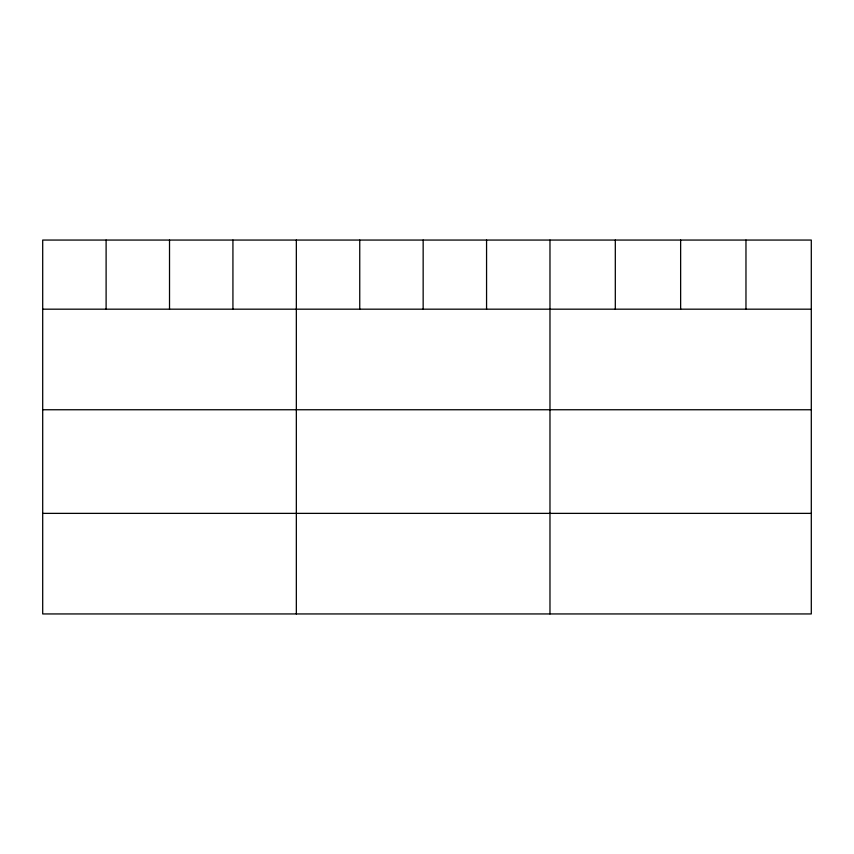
<?xml version="1.0" encoding="UTF-8"?>
<svg xmlns="http://www.w3.org/2000/svg" width="854" height="854" viewBox="0 0 854 854"><rect width="100%" height="100%" fill="white"/><g stroke="black" fill="none" stroke-linecap="round" stroke-linejoin="round"><path stroke-width="1.28" d="M811.3 309.18L811.3 613.941L42.7 613.941L42.7 240.059L811.3 240.059L811.3 309.18L42.7 309.18M42.7 409.749L811.3 409.749M42.7 513.371L811.3 513.371M745.969 240.059L745.969 309.18M680.638 240.059L680.638 309.18M615.307 240.059L615.307 309.18M549.976 240.059L549.976 613.941M486.566 240.059L486.566 309.18M423.157 240.059L423.157 309.18M359.747 240.059L359.747 309.18M296.338 240.059L296.338 613.941M232.928 240.059L232.928 309.18M169.519 240.059L169.519 309.18M106.109 240.059L106.109 309.18"/></g></svg>
